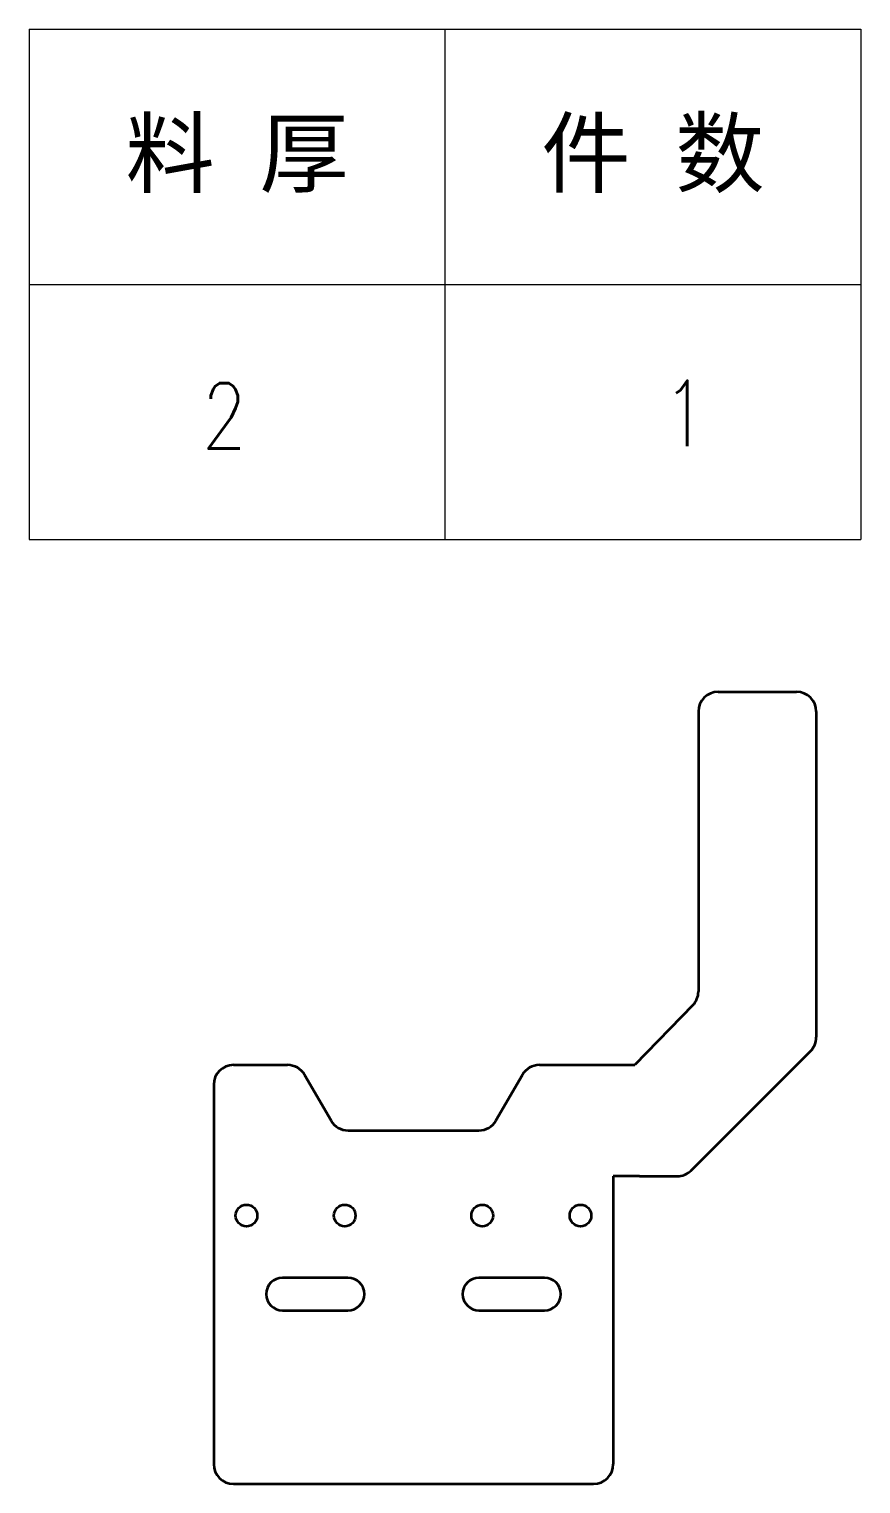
# Model space of a CAD drawing. Header units: millimetres. Extents: x 142029 to 212337, y -20537 to 1533.
# Drawn here: x 143920.5 to 144047.5, y 756.6 to 978.9 of the extents above; entities that cross this region are included whole.
import ezdxf
from ezdxf.enums import TextEntityAlignment as Align

# ---------------------------------------------------------------- set-up
doc = ezdxf.new("R2010")
doc.units = ezdxf.units.MM
doc.header["$LTSCALE"] = 0.5
doc.layers.add('标注线', color=3, linetype='Continuous', lineweight=18)
doc.layers.add('粗实线', color=7, linetype='Continuous', lineweight=35)
doc.styles.add('DIM', font='romans.shx', dxfattribs={"width": 0.8, "bigfont": 'bigfont.shx'})

# ---------------------------------------------------------------- blocks, each defined once
blk = doc.blocks.new('*T146')
at = {"color": 0, "linetype": 'ByBlock', "lineweight": -2, "transparency": 16777216}
for p, q in [((0, 0), (127, 0)), ((0, 0), (0, -78)), ((63.5, 0), (63.5, -78)), ((127, 0), (127, -78)), ((0, -39), (127, -39)), ((0, -78), (127, -78))]:
    blk.add_line(p, q, dxfattribs=at)
at = {"color": 0, "transparency": 16777216, "char_height": 10, "width": 60.5, "attachment_point": 5}
for s, insert in [('{\\fSimSun|b0|i0|c134|p2;料 厚}', (31.75, -19.5)), ('{\\fSimSun|b0|i0|c134|p2;件 数}', (95.25, -19.5))]:
    blk.add_mtext(s, dxfattribs=dict(at, insert=insert))
blk = doc.blocks.new('拆图参数')
blk.add_blockref('*T146', (-63.5, 78))
at = {"style": 'DIM', "width": 0.8}
blk.add_attdef('6', text='', height=10, dxfattribs=at).set_placement((-37.13, 18.91), align=Align.MIDDLE_LEFT)
blk.add_attdef('1', text='', height=10, dxfattribs=at).set_placement((36.65, 19.27), align=Align.MIDDLE_CENTER)

msp = doc.modelspace()

# ---------------------------------------------------------------- linework, layer by layer
at = {"layer": '粗实线', "ltscale": 0.3}
msp.add_line((144025.684, 877.614), (144037.684, 877.614), dxfattribs=at)
at = {"layer": '粗实线'}
for p, q in [((144022.684, 874.614), (144022.684, 831.828)), ((144040.684, 874.614), (144040.684, 824.856)), ((144021.563, 804.493), (144039.805, 822.735)), ((143948.684, 817.614), (143948.684, 759.614)), ((144009.684, 803.614), (144009.684, 759.614)), ((143951.684, 756.614), (144006.684, 756.614))]:
    msp.add_line(p, q, dxfattribs=at)
at = {"layer": '粗实线', "ltscale": 0.293153}
msp.add_line((144021.84, 829.741), (144013.004, 820.614), dxfattribs=at)
at = {"layer": '粗实线', "ltscale": 0.206699}
msp.add_line((143951.684, 820.614), (143959.952, 820.614), dxfattribs=at)
at = {"layer": '粗实线', "ltscale": 0.306699}
msp.add_line((143998.416, 820.614), (144013.004, 820.614), dxfattribs=at)
at = {"layer": '粗实线', "ltscale": 0.202073}
for p, q in [((143962.55, 819.114), (143966.592, 812.114)), ((143991.777, 812.114), (143995.818, 819.114))]:
    msp.add_line(p, q, dxfattribs=at)
at = {"layer": '粗实线', "ltscale": 0.499722}
msp.add_line((143969.19, 810.614), (143989.179, 810.614), dxfattribs=at)
at = {"layer": '粗实线', "ltscale": 0.025}
msp.add_line((144010.684, 803.614), (144009.684, 803.614), dxfattribs=at)
at = {"layer": '粗实线', "ltscale": 0.075}
msp.add_line((144013.684, 803.614), (144010.684, 803.614), dxfattribs=at)
at = {"layer": '粗实线', "ltscale": 0.143934}
msp.add_line((144013.684, 803.614), (144019.442, 803.614), dxfattribs=at)
at = {"layer": '粗实线', "ltscale": 0.25}
for p, q in [((143969.184, 788.114), (143959.184, 788.114)), ((143999.184, 788.114), (143989.184, 788.114)), ((143959.184, 783.114), (143969.184, 783.114)), ((143989.184, 783.114), (143999.184, 783.114))]:
    msp.add_line(p, q, dxfattribs=at)
at = {"layer": '粗实线'}
for centre in [(143953.684, 797.614), (143968.684, 797.614), (143989.684, 797.614), (144004.684, 797.614)]:
    msp.add_circle(centre, 1.65, dxfattribs=at)
for centre, radius, start, end in [((144025.684, 874.614), 3, 90, 180), ((144037.684, 874.614), 3, 0, 90), ((144019.684, 831.828), 3, 315.93252, 0), ((144037.684, 824.856), 3, 315, 0), ((143951.684, 817.614), 3, 90, 180), ((143959.952, 817.614), 3, 30, 90), ((143998.416, 817.614), 3, 90, 150), ((143969.19, 813.614), 3, 210, 270), ((143989.179, 813.614), 3, 270, 330), ((144019.442, 806.614), 3, 270, 315), ((143959.184, 785.614), 2.5, 90, 270), ((143969.184, 785.614), 2.5, 270, 90), ((143989.184, 785.614), 2.5, 90, 270), ((143999.184, 785.614), 2.5, 270, 90), ((143951.684, 759.614), 3, 180, 270), ((144006.684, 759.614), 3, 270, 0)]:
    msp.add_arc(centre, radius, start, end, dxfattribs=at)

# ---------------------------------------------------------------- block references
at = {"layer": '标注线'}
msp.add_blockref('拆图参数', (143983.996, 900.878), dxfattribs=at).add_auto_attribs({'1': '1', '6': '2'})

doc.saveas('drawing.dxf')
